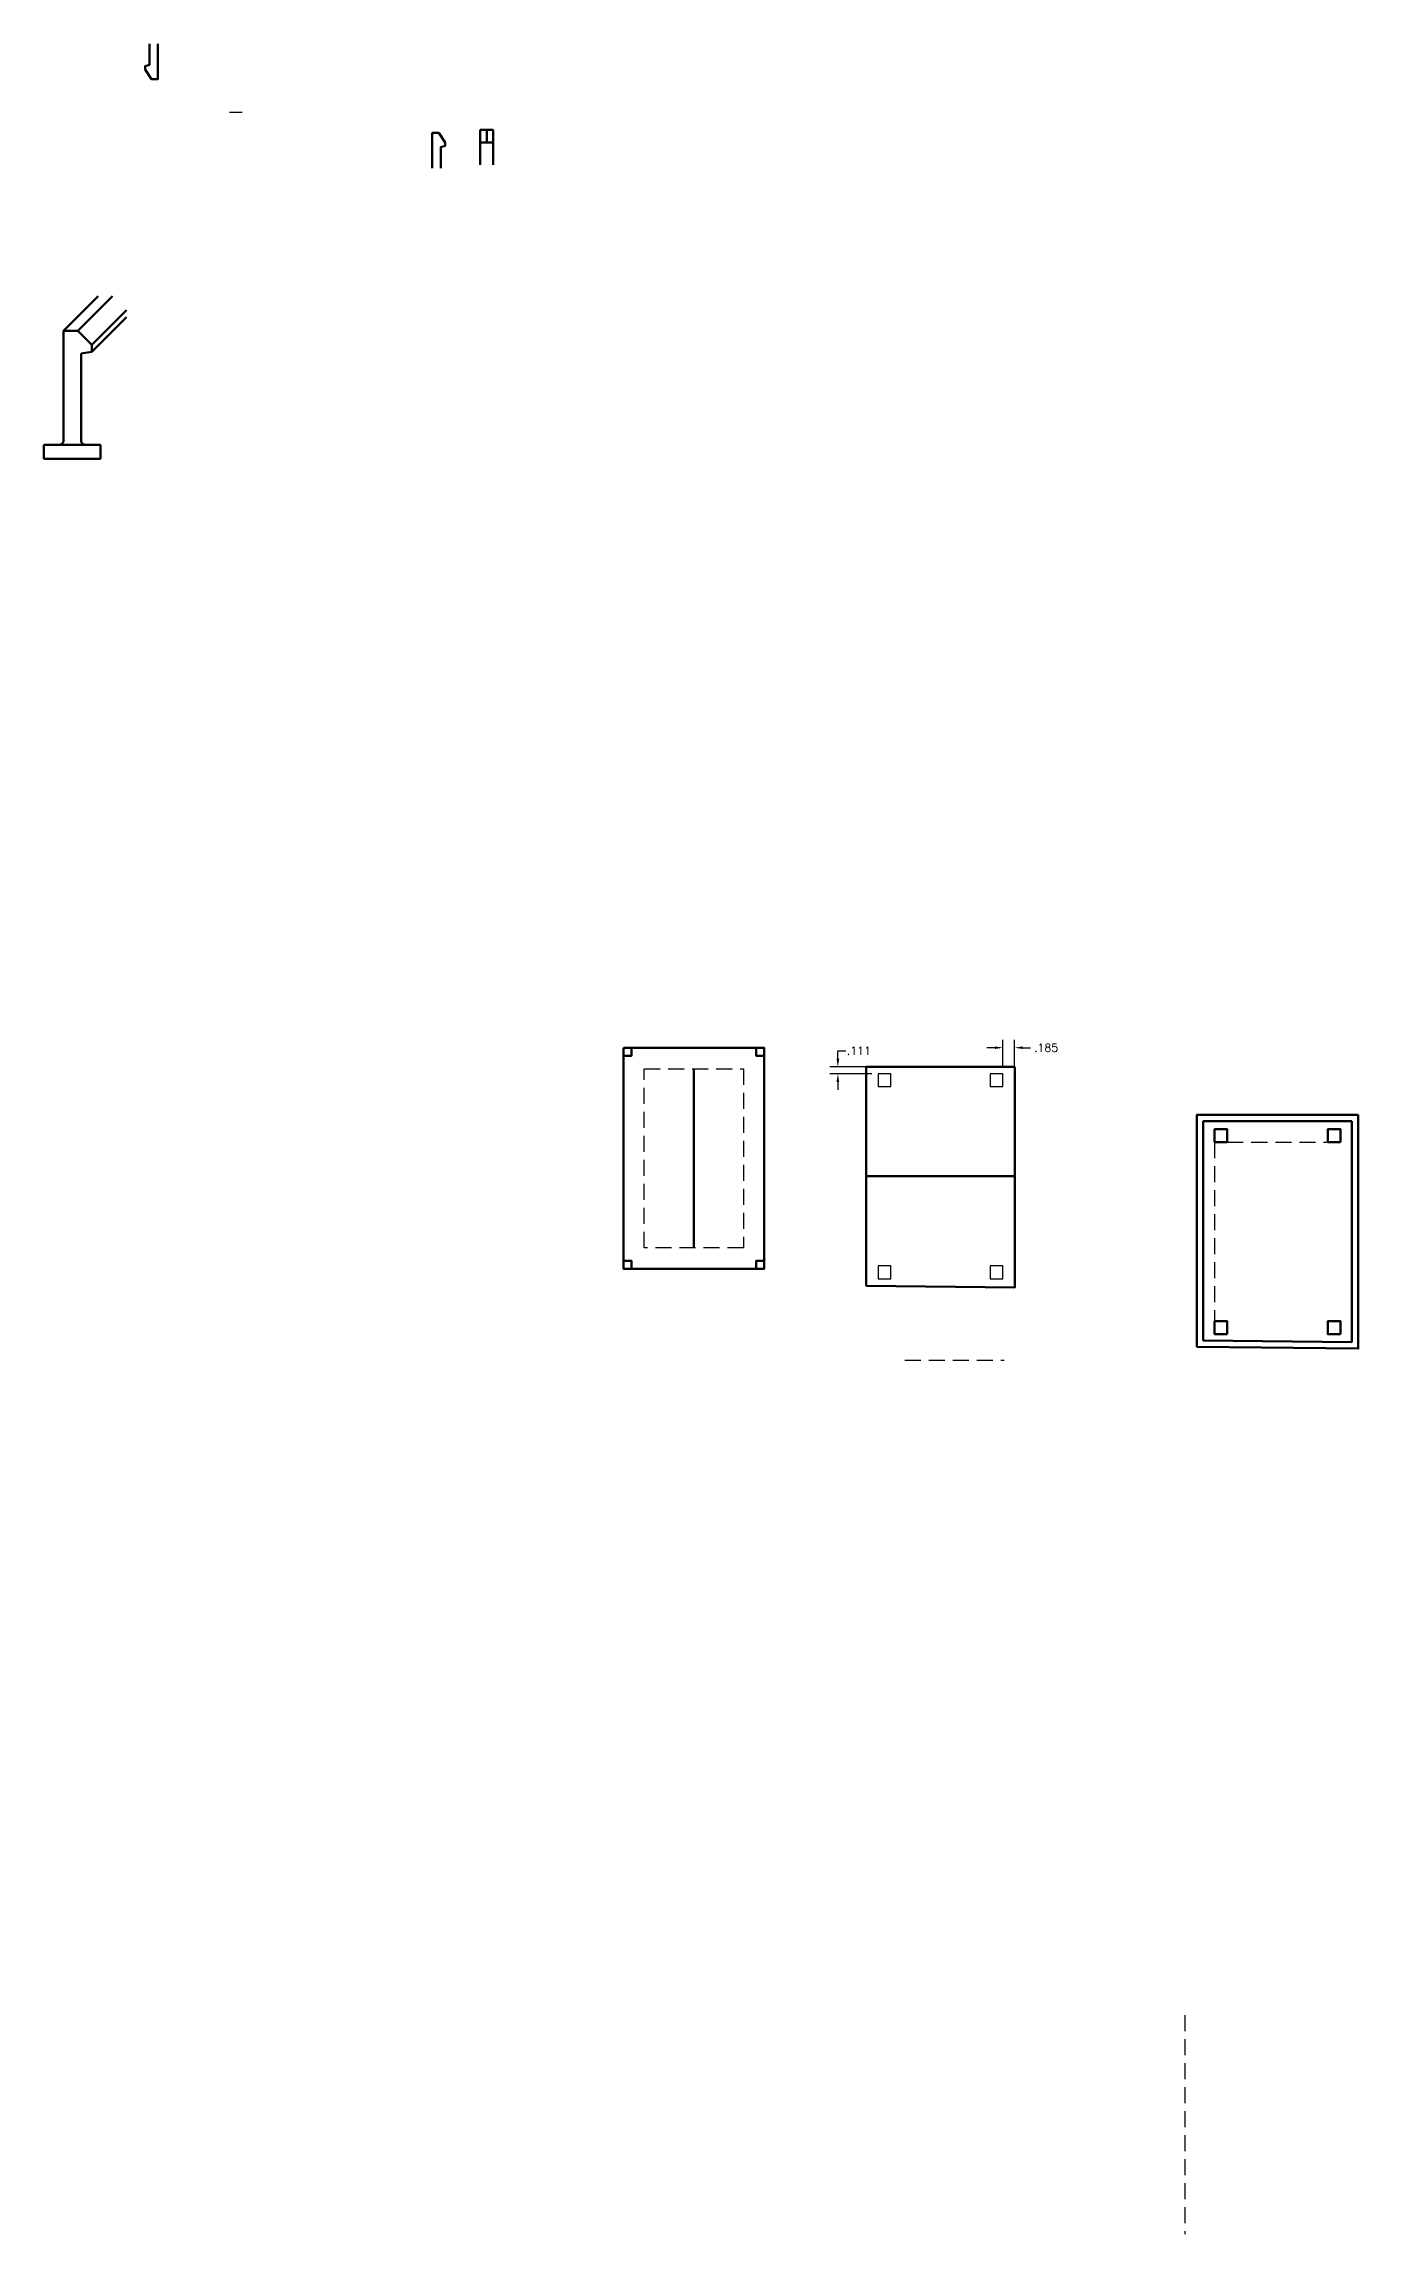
# Model space of a CAD drawing. Header units: inches. Extents: x 3 to 146, y -11 to 37.
# Drawn here: x 51.49 to 72.02, y -7.78 to 26.43 of the extents above; entities that cross this region are included whole.
import ezdxf

# ---------------------------------------------------------------- set-up
doc = ezdxf.new("R2010")
doc.units = ezdxf.units.IN
doc.header["$MEASUREMENT"] = 0
doc.linetypes.add('HIDDEN', pattern=[0.375, 0.25, -0.125])
doc.layers.get('Defpoints').update_dxf_attribs({"lineweight": 30})
for name, color, linetype, lineweight in [('1.007_TEXT_AND_DIMENSIONS', 7, 'HIDDEN', 30), ('1.011_OBJECT', 11, 'Continuous', 60), ('1.051_OBJECT', 51, 'Continuous', 60), ('1.221_HIDDEN', 221, 'HIDDEN', 30)]:
    doc.layers.add(name, color=color, linetype=linetype, lineweight=lineweight)
doc.styles.add('ME102-simplex', font='simplex.shx')
doc.dimstyles.new('ME102-inch', dxfattribs={"dimtxt": 0.125, "dimasz": 0.125, "dimexe": 0.125, "dimexo": 0.09375, "dimgap": 0.0625, "dimtad": 0, "dimtih": 1, "dimtoh": 1, "dimdec": 3, "dimzin": 4, "dimdsep": 46, "dimtxsty": 'ME102-simplex', "dimcen": 0, "dimadec": 3, "dimazin": 0, "dimtfac": 1, "dimtdec": 3, "dimtofl": 0, "dimtmove": 0, "dimatfit": 3, "dimfxl": 1, "dimtolj": 1, "dimtzin": 4, "dimarcsym": 0})

# ---------------------------------------------------------------- blocks, each defined once
blk = doc.blocks.new('*D124')
at = {"layer": '1.007_TEXT_AND_DIMENSIONS', "color": 0, "linetype": 'ByBlock', "lineweight": -2, "transparency": 16777216}
for p, q in [((63.895, 10.579), (63.895, 10.704)), ((63.895, 10.704), (64.02, 10.704)), ((64.428, 10.454), (63.77, 10.454)), ((64.428, 10.343), (63.77, 10.343)), ((63.895, 10.218), (63.895, 10.093))]:
    blk.add_line(p, q, dxfattribs=at)
at = {"layer": '1.007_TEXT_AND_DIMENSIONS', "color": 0, "transparency": 16777216}
for points in [[(63.874, 10.579), (63.916, 10.579), (63.895, 10.454)], [(63.874, 10.218), (63.916, 10.218), (63.895, 10.343)]]:
    blk.add_solid(points, dxfattribs=at)
at = {"layer": 'Defpoints', "color": 0, "transparency": 16777216}
for p in [(63.895, 10.454), (64.522, 10.454), (64.522, 10.343)]:
    blk.add_point(p, dxfattribs=at)
at = {"layer": '1.007_TEXT_AND_DIMENSIONS', "color": 0, "transparency": 16777216, "insert": (64.222, 10.704), "char_height": 0.125, "attachment_point": 5, "style": 'ME102-simplex'}
blk.add_mtext('\\A1;.111', dxfattribs=at)
blk = doc.blocks.new('*D125')
at = {"layer": '1.007_TEXT_AND_DIMENSIONS', "color": 0, "linetype": 'ByBlock', "lineweight": -2, "transparency": 16777216}
for p, q in [((66.347, 10.751), (66.222, 10.751)), ((66.472, 10.437), (66.472, 10.876)), ((66.656, 10.437), (66.656, 10.876)), ((66.781, 10.751), (66.906, 10.751))]:
    blk.add_line(p, q, dxfattribs=at)
at = {"layer": '1.007_TEXT_AND_DIMENSIONS', "color": 0, "transparency": 16777216}
for points in [[(66.347, 10.772), (66.347, 10.731), (66.472, 10.751)], [(66.781, 10.772), (66.781, 10.731), (66.656, 10.751)]]:
    blk.add_solid(points, dxfattribs=at)
at = {"layer": 'Defpoints', "color": 0, "transparency": 16777216}
for p in [(66.656, 10.751), (66.472, 10.343), (66.656, 10.343)]:
    blk.add_point(p, dxfattribs=at)
at = {"layer": '1.007_TEXT_AND_DIMENSIONS', "color": 0, "transparency": 16777216, "insert": (67.147, 10.751), "char_height": 0.125, "attachment_point": 5, "style": 'ME102-simplex'}
blk.add_mtext('\\A1;.185', dxfattribs=at)

msp = doc.modelspace()

# ---------------------------------------------------------------- linework, layer by layer
at = {"layer": '1.007_TEXT_AND_DIMENSIONS'}
for p, q in [((54.3934, 25.3643), (54.5934, 25.3643)), ((60.8702, 10.4236), (62.4202, 10.4236)), ((60.8702, 7.6236), (60.8702, 10.4236)), ((62.4202, 10.4236), (62.4202, 7.6236)), ((69.7774, 9.2777), (69.7774, 6.4777)), ((69.9774, 9.2777), (71.5274, 9.2777)), ((62.4202, 7.6236), (60.8702, 7.6236)), ((64.9416, 5.8703), (66.4916, 5.8703)), ((69.3139, -4.359), (69.3139, -7.7815))]:
    msp.add_line(p, q, dxfattribs=at)
at = {"layer": '1.011_OBJECT'}
for p, q in [((58.3105, 24.8905), (58.3105, 25.0905)), ((58.3105, 25.0905), (58.5105, 25.0905)), ((58.4105, 24.8905), (58.4105, 25.0905)), ((58.5105, 25.0905), (58.5105, 24.8905)), ((58.5105, 24.8905), (58.3105, 24.8905)), ((58.3105, 24.8905), (58.3105, 24.5405)), ((58.5105, 24.8905), (58.5105, 24.5405)), ((51.8018, 21.949), (52.3426, 22.4897)), ((52.0249, 21.949), (52.5656, 22.4897)), ((52.2415, 21.7324), (52.7823, 22.2731)), ((52.2415, 21.6203), (52.7823, 22.161))]:
    msp.add_line(p, q, dxfattribs=at)
for points in [[(53.2747, 26.4319), (53.2747, 26.0819), (53.2747, 25.8819), (53.1747, 25.8819), (53.0747, 26.0319), (53.0747, 26.0819), (53.1422, 26.103), (53.1422, 26.4319)], [(57.5604, 24.4893), (57.5604, 24.8393), (57.5604, 25.0393), (57.6604, 25.0393), (57.7604, 24.8893), (57.7604, 24.8393), (57.6929, 24.8182), (57.6929, 24.4893)]]:
    msp.add_lwpolyline(points, dxfattribs=at)
at = {"layer": '1.051_OBJECT'}
for p, q in [((51.8018, 21.949), (52.0249, 21.949)), ((52.0249, 21.949), (52.2415, 21.7324)), ((52.2415, 21.6203), (52.0753, 21.5944)), ((52.2415, 21.7324), (52.2415, 21.6203)), ((51.4934, 19.9502), (51.4934, 20.1695)), ((51.4934, 20.1695), (52.3806, 20.1695)), ((52.3806, 19.9502), (51.4934, 19.9502)), ((52.3806, 20.1695), (52.3806, 19.9502)), ((60.5452, 10.7486), (60.5452, 10.6236)), ((61.6452, 10.4236), (61.6452, 7.6236)), ((64.3373, 8.7431), (66.6563, 8.7431))]:
    msp.add_line(p, q, dxfattribs=at)
for points in [[(51.736, 20.1695, 0.4142136), (51.8018, 20.2354), (51.8018, 21.949)], [(52.0753, 21.5944), (52.0753, 20.2354, 0.4142136), (52.1412, 20.1695)]]:
    msp.add_lwpolyline(points, format="xyb", dxfattribs=at)
for points in [[(60.5452, 10.6236), (60.6702, 10.6236), (60.6702, 10.7486)], [(60.5452, 10.6236), (60.5452, 7.2986), (62.7452, 7.2986), (62.7452, 10.7486), (60.5452, 10.7486)], [(62.6202, 10.7486), (62.6202, 10.6236), (62.7452, 10.6236)], [(60.6702, 7.2986), (60.6702, 7.4236), (60.5452, 7.4236)], [(62.7452, 7.4236), (62.6202, 7.4236), (62.6202, 7.2986)]]:
    msp.add_lwpolyline(points, dxfattribs=at)
for points in [[(66.6563, 10.4544), (66.6563, 7.0044), (64.3373, 7.0319), (64.3373, 10.4544)], [(72.0213, 9.7027), (72.0213, 6.0527), (69.5023, 6.0802), (69.5023, 9.7027)], [(71.9213, 9.6027), (71.9213, 6.1527), (69.6023, 6.1802), (69.6023, 9.6027)], [(69.9774, 9.2777), (69.9774, 9.4777), (69.7774, 9.4777), (69.7774, 9.2777)], [(71.7462, 9.2777), (71.7462, 9.4777), (71.5462, 9.4777), (71.5462, 9.2777)], [(69.9774, 6.2777), (69.9774, 6.4777), (69.7774, 6.4777), (69.7774, 6.2777)], [(71.7462, 6.2777), (71.7462, 6.4777), (71.5462, 6.4777), (71.5462, 6.2777)]]:
    msp.add_lwpolyline(points, close=True, dxfattribs=at)
at = {"layer": '1.221_HIDDEN'}
for points in [[(64.7218, 10.1431), (64.7218, 10.3431), (64.5218, 10.3431), (64.5218, 10.1431)], [(66.4718, 10.1431), (66.4718, 10.3431), (66.2718, 10.3431), (66.2718, 10.1431)], [(64.7218, 7.1431), (64.7218, 7.3431), (64.5218, 7.3431), (64.5218, 7.1431)], [(66.4718, 7.1431), (66.4718, 7.3431), (66.2718, 7.3431), (66.2718, 7.1431)]]:
    msp.add_lwpolyline(points, close=True, dxfattribs=at)

# ---------------------------------------------------------------- dimensions: what is measured, and where the dimension line sits
at = {"layer": '1.007_TEXT_AND_DIMENSIONS'}
dim = msp.add_linear_dim(base=(63.895, 10.4544), p1=(64.5218, 10.3431), p2=(64.5218, 10.4544), angle=90, dimstyle='ME102-inch', dxfattribs=at)
dim.commit()
dim.dimension.update_dxf_attribs({"geometry": '*D124', "text_midpoint": (64.2224, 10.7044)})
dim = msp.add_linear_dim(base=(66.6563294237, 10.7514579564), p1=(66.4718294237, 10.3431223042), p2=(66.6563294237, 10.3431223042), dimstyle='ME102-inch', dxfattribs=at)
dim.commit()
dim.dimension.update_dxf_attribs({"geometry": '*D125', "text_midpoint": (67.1474008522, 10.7514579564)})

doc.saveas('drawing.dxf')
